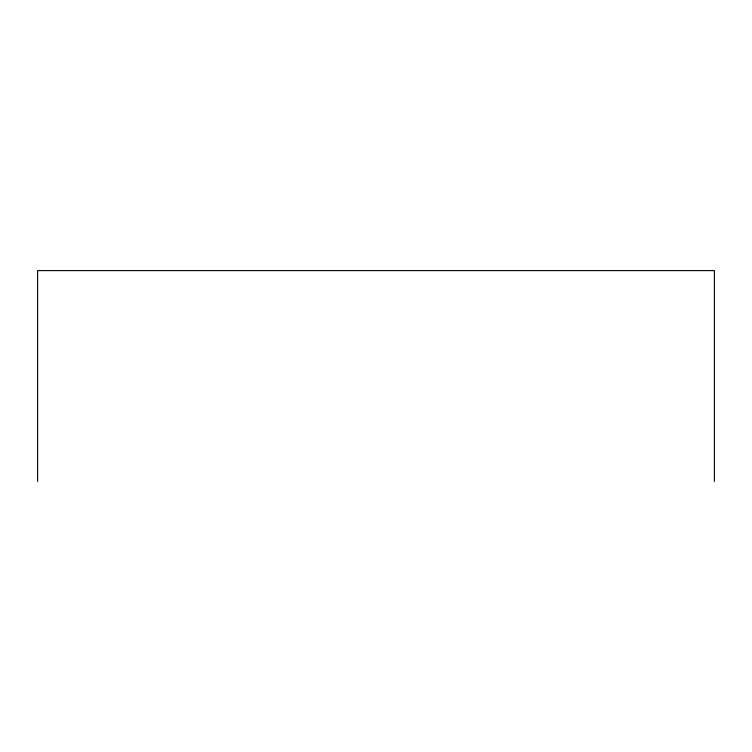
<?xml version="1.0" encoding="UTF-8"?>
<svg xmlns="http://www.w3.org/2000/svg" width="752" height="752" viewBox="0 0 752 752"><rect width="100%" height="100%" fill="white"/><g stroke="black" fill="none" stroke-linecap="round" stroke-linejoin="round"><path stroke-width="1.13" d="M714.4 481.393L714.4 270.607L37.6 270.607L37.6 481.393"/></g></svg>
